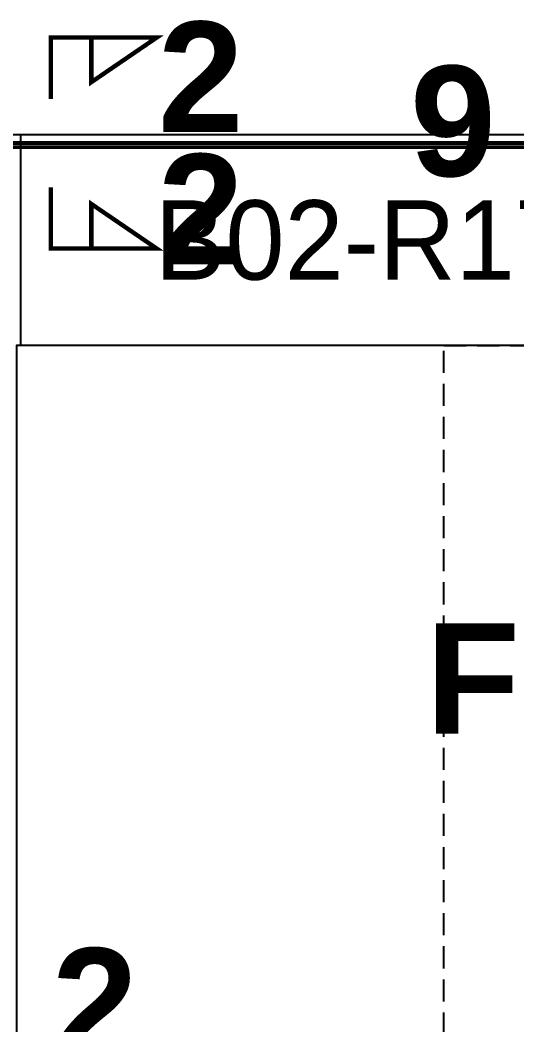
# Model space of a CAD drawing. Header units: metres. Extents: x 531759 to 532148, y 2675314 to 2675634.
# Drawn here: x 531921.04 to 531932.3, y 2675493.89 to 2675516.67 of the extents above; entities that cross this region are included whole.
import ezdxf
from ezdxf.enums import TextEntityAlignment as Align

# ---------------------------------------------------------------- set-up
doc = ezdxf.new("R2010")
doc.units = ezdxf.units.M
doc.linetypes.add('DASHED', pattern=[0.75, 0.5, -0.25])
for name, color, linetype in [('E-Inverter Grouping', 2, 'Continuous'), ('IDT', 7, 'Continuous'), ('LT Cable(AG) INV to LT Panel BL-02', 2, 'Continuous'), ('Messenger Wire Block-02 (Master Path)', 30, 'Continuous'), ('Messenger Wire Block-02 (MW Path)', 191, 'Continuous'), ('MMS Table Block-02', 8, 'Continuous'), ('Section Marking BL-02', 2, 'Continuous')]:
    doc.layers.add(name, color=color, linetype=linetype)
doc.styles.add('BoldTextStyle', font='arialbd.ttf')
doc.styles.get("Standard").update_dxf_attribs({"font": 'Adani Regular.ttf'})

# ---------------------------------------------------------------- blocks, each defined once
blk = doc.blocks.new('MMS Table (32.292 x 4.788)')
at = {"color": 0}
blk.add_lwpolyline([(0, -0.002), (0, 4.786), (32.292, 4.786), (32.292, -0.002)], close=True, dxfattribs=at)
at = {"color": 7}
blk.add_attdef('ID1', text='', height=1.8, dxfattribs=at).set_placement((16.146, 2.392), align=Align.MIDDLE_CENTER)
blk = doc.blocks.new('IDT')
at = {"layer": 'IDT', "color": 243, "linetype": 'DASHED'}
blk.add_lwpolyline([(45.49999999962691, 32.58580025943296), (45.4999999996269, -4.032314963696315), (-1.30442248516332e-09, -4.032314963696308), (-1.304414354308392e-09, 32.58580025943297)], close=True, dxfattribs=at)

msp = doc.modelspace()

# ---------------------------------------------------------------- linework, layer by layer
at = {"layer": 'E-Inverter Grouping'}
msp.add_lwpolyline([(531953.3472843684, 2675514.075169281), (531953.3472843684, 2675509.291169281), (531920.9552843684, 2675509.291169281), (531920.9552843684, 2675479.291169281), (531856.2712843684, 2675479.291169281), (531856.2712843684, 2675514.075169281)], close=True, dxfattribs=at)
at = {"layer": 'LT Cable(AG) INV to LT Panel BL-02'}
for points in [[(531948.2522512616, 2675494.088532933), (531943.3773025685, 2675494.088532932, -0.1647583901445418), (531942.8303694522, 2675494.273785308), (531941.3749981158, 2675495.387452221, 0.1032748659503297), (531941.0148964288, 2675495.462632983), (531935.0887843688, 2675495.462632983, -0.4142135623930754), (531934.1887843687, 2675496.362632983), (531934.1887843687, 2675507.882494037, -0.02139299540844348), (531934.1920765084, 2675507.959403161), (531934.2354922288, 2675508.465600808, 0.02139299541725513), (531934.2387843685, 2675508.542509932), (531934.2387843684, 2675512.867487811, 0.4142135623665691), (531933.3387843684, 2675513.767487811), (531920.2467843685, 2675513.767487811, 0.414213562373095), (531919.3467843685, 2675512.867487811), (531919.3467843685, 2675492.167487811, -0.414213562373095), (531918.4467843685, 2675491.267487811), (531826.4175845181, 2675491.267487811, -0.414213562373095), (531825.5175845181, 2675492.167487811), (531825.5175845181, 2675492.729769276)], [(531948.2522512616, 2675494.113532932), (531943.384335189, 2675494.113532932, -0.1646041377086379), (531942.8378315332, 2675494.298456884), (531941.3802175277, 2675495.412452221, 0.1032748659419083), (531941.0201158407, 2675495.487632983), (531935.1137843688, 2675495.487632983, -0.4142135623931337), (531934.2137843687, 2675496.387632983), (531934.2137843687, 2675507.881423898, -0.02139299535886178), (531934.2170765084, 2675507.958333022), (531934.2604922287, 2675508.464530668, 0.02139299535864674), (531934.2637843684, 2675508.541439792), (531934.2637843684, 2675512.892487811, 0.414213562373095), (531933.3637843684, 2675513.792487811), (531920.2217843685, 2675513.792487811, 0.414213562373095), (531919.3217843685, 2675512.892487811), (531919.3217843685, 2675492.192487811, -0.414213562373095), (531918.4217843685, 2675491.292487811), (531891.2015845181, 2675491.292487811, -0.414213562373095), (531890.301584518, 2675492.192487811), (531890.301584518, 2675492.729769276)]]:
    msp.add_lwpolyline(points, format="xyb", dxfattribs=at)
at = {"layer": 'Messenger Wire Block-02 (Master Path)'}
msp.add_lwpolyline([(531919.2342843685, 2675513.879987811), (531934.3512843684, 2675513.879987811)], dxfattribs=at)
at = {"layer": 'Messenger Wire Block-02 (MW Path)', "const_width": 0.1}
msp.add_lwpolyline([(531919.2342843685, 2675513.879987811), (531934.3512843684, 2675513.879987811)], dxfattribs=at)
at = {"layer": 'Section Marking BL-02', "color": 94, "lineweight": 35, "true_color": 0x00a500, "const_width": 0.1}
for points in [[(531921.7342843685, 2675514.879987811), (531921.7342843685, 2675516.269987811), (531924.1342843685, 2675516.269987811), (531922.6542843685, 2675515.259987811), (531922.6542843685, 2675516.269987811)], [(531921.7342843685, 2675512.879987811), (531921.7342843685, 2675511.489987811), (531924.1342843685, 2675511.489987811), (531922.6542843685, 2675512.499987811), (531922.6542843685, 2675511.489987811)]]:
    msp.add_lwpolyline(points, dxfattribs=at)

# ---------------------------------------------------------------- block references
at = {"layer": 'IDT', "color": 8, "rotation": 180}
msp.add_blockref('IDT', (531976.1472843675, 2675505.258854317), dxfattribs=at)
at = {"layer": 'MMS Table Block-02'}
msp.add_blockref('MMS Table (32.292 x 4.788)', (531921.0552843683, 2675509.291169281), dxfattribs=at).add_auto_attribs({'ID1': 'B02-R17-S06-I14-Sr5&6'})

# ---------------------------------------------------------------- texts
at = {"layer": 'Section Marking BL-02', "color": 94, "true_color": 0x00a500, "style": 'BoldTextStyle'}
for s, p in [('2', (531925.1342843685, 2675515.379987811)), ('9', (531930.8512843684, 2675514.379987811)), ('2', (531925.1342843685, 2675512.379987811)), ('F', (531931.3012843687, 2675501.745668208)), ('2', (531922.7342843685, 2675494.379987811))]:
    msp.add_text(s, height=2.5, dxfattribs=at).set_placement(p, align=Align.MIDDLE_CENTER)

doc.saveas('drawing.dxf')
